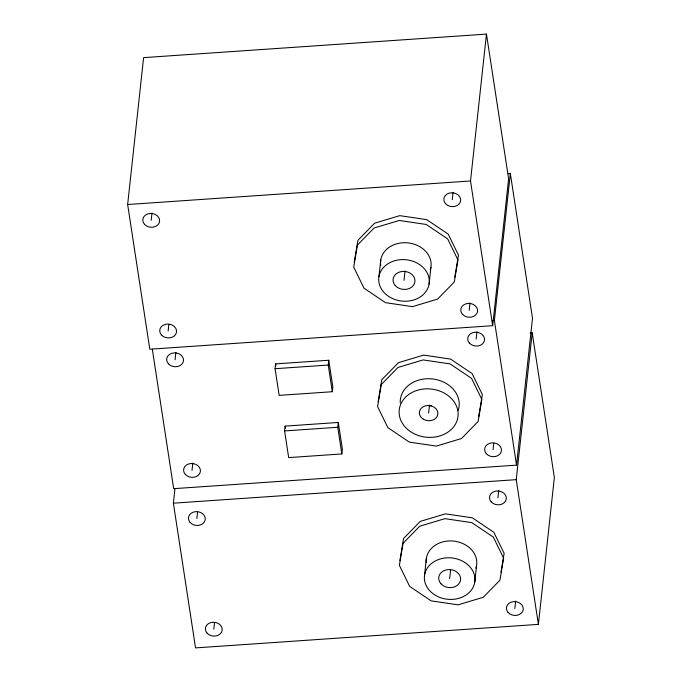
<?xml version="1.0" encoding="UTF-8"?>
<svg xmlns="http://www.w3.org/2000/svg" width="682" height="682" viewBox="0 0 682 682"><rect width="100%" height="100%" fill="white"/><g stroke="black" fill="none" stroke-linecap="round" stroke-linejoin="round"><path stroke-width="1.02" d="M127.645 204.515L143.604 57.629L486.462 34.1L508.619 178.812L492.668 325.689L149.801 349.227L127.645 204.515L470.512 180.977L486.462 34.1M151.199 220.363L152.001 212.963M168.139 330.992L168.829 324.649M175.078 359.806L175.879 352.415M530.076 332.918L532.199 332.773L554.355 477.485L538.396 624.371L195.538 647.9L173.381 503.188L174.984 488.397M192.017 470.435L192.818 463.035M196.859 518.559L197.55 512.216M213.798 629.179L214.48 622.837M275.076 368.706L275.596 363.89L328.758 360.241L332.842 386.907L332.322 391.724L279.16 395.372L275.076 368.706L328.238 365.058L328.758 360.241M284.599 430.93L285.127 426.114L338.289 422.465L342.373 449.14L341.844 453.948L288.682 457.596L284.599 430.93L337.76 427.282L338.289 422.465M378.936 276.704L380.769 259.851M404.008 280.413L405.04 270.933M429.08 284.121A25.353 20.767 6.2 0 0 394.443 260.814A25.353 20.767 6.2 0 0 388.501 296.312A25.353 20.767 6.2 0 0 429.08 284.121L430.913 267.267M428.62 413.122L429.498 405.031M452.251 199.698L453.053 192.307M424.588 574.9L426.421 558.047M469.19 310.327L469.992 302.927M449.66 578.609L450.58 570.178M476.13 339.15L476.931 331.75M152.325 349.201L173.68 488.67L516.547 465.141L494.382 320.429L510.341 173.543L508.218 173.688M474.74 582.317A25.353 20.767 6.2 0 0 440.095 559.001A25.353 20.767 6.2 0 0 434.161 594.499A25.353 20.767 6.2 0 0 474.74 582.317L476.565 565.463M493.06 449.77L493.751 443.428M497.903 497.894L498.713 490.494M516.547 465.141L532.497 318.255L510.341 173.543M538.396 624.371L516.24 479.659L532.199 332.773M514.842 608.514L515.643 601.123M354.239 262.323L357.922 240.294L374.589 223.21L399.763 215.648L426.71 219.638L448.202 234.097L458.483 255.17L454.8 277.19M378.118 401.766L381.801 379.746L398.467 362.662L423.641 355.1L450.589 359.082L472.08 373.548L482.362 394.614L478.679 416.634M399.899 560.51L403.582 538.49L420.248 521.406L445.423 513.844L472.362 517.826L493.853 532.292L504.134 553.358L501.679 568.038M500.98 572.241L501.33 570.135M492.259 320.574L494.382 320.429M173.381 503.188L516.24 479.659M470.512 180.977L492.668 325.689M328.238 365.058L332.322 391.724M337.76 427.282L341.844 453.948M275.596 363.89L275.912 365.944M285.127 426.114L285.443 428.168M380.735 265.281A25.353 20.767 6.2 0 1 407.623 242.86A25.353 20.767 6.2 0 1 430.248 269.91M426.276 562.573A25.353 20.767 6.2 0 1 453.82 541.116A25.353 20.767 6.2 0 1 475.908 568.106M431.408 405.799A9.292 7.613 6.2 0 1 428.987 405.696M400.24 402.9A29.556 24.211 6.2 0 1 433.07 379.022A29.556 24.211 6.2 0 1 458.176 410.411M357.402 245.111L353.719 267.139L364 288.205L385.492 302.663L412.44 306.653L437.614 299.091L454.272 282.007L457.954 259.978L447.673 238.913L426.182 224.455L399.243 220.465L374.068 228.027L357.402 245.111M381.281 384.554L377.598 406.583L387.879 427.648L409.37 442.115L436.318 446.096L461.492 438.535L478.15 421.45L481.833 399.43L471.552 378.365L450.06 363.898L423.121 359.917L397.938 367.479L381.281 384.554M403.062 543.307L399.379 565.327L409.66 586.392L431.152 600.859L458.091 604.84L483.265 597.279L499.932 580.203L503.614 558.174L493.333 537.109L471.842 522.642L444.894 518.661L419.72 526.223L403.062 543.307M144.49 224.318A8.448 6.922 6.2 0 0 158.974 223.321A8.448 6.922 6.2 0 0 150.142 213.449A8.448 6.922 6.2 0 0 144.49 224.318M445.534 203.654A8.448 6.922 6.2 0 0 460.018 202.656A8.448 6.922 6.2 0 0 451.194 192.784A8.448 6.922 6.2 0 0 445.534 203.654M462.473 314.283A8.448 6.922 6.2 0 0 476.957 313.285A8.448 6.922 6.2 0 0 468.125 303.413A8.448 6.922 6.2 0 0 462.473 314.283M161.429 334.939A8.448 6.922 6.2 0 0 175.913 333.95A8.448 6.922 6.2 0 0 167.081 324.078A8.448 6.922 6.2 0 0 161.429 334.939M395.279 285.553A10.98 8.994 6.2 0 0 414.11 284.266A10.98 8.994 6.2 0 0 402.627 271.427A10.98 8.994 6.2 0 0 395.279 285.553M207.081 633.135A8.448 6.922 6.2 0 0 221.565 632.137A8.448 6.922 6.2 0 0 212.733 622.265A8.448 6.922 6.2 0 0 207.081 633.135M508.133 612.47A8.448 6.922 6.2 0 0 522.617 611.473A8.448 6.922 6.2 0 0 513.785 601.601A8.448 6.922 6.2 0 0 508.133 612.47M491.193 501.85A8.448 6.922 6.2 0 0 505.677 500.852A8.448 6.922 6.2 0 0 496.846 490.98A8.448 6.922 6.2 0 0 491.193 501.85M190.142 522.506A8.448 6.922 6.2 0 0 204.626 521.517A8.448 6.922 6.2 0 0 195.802 511.645A8.448 6.922 6.2 0 0 190.142 522.506M440.939 583.749A10.98 8.994 6.2 0 0 459.77 582.454A10.98 8.994 6.2 0 0 448.287 569.615A10.98 8.994 6.2 0 0 440.939 583.749M168.369 363.762A8.448 6.922 6.2 0 0 182.853 362.773A8.448 6.922 6.2 0 0 174.021 352.892A8.448 6.922 6.2 0 0 168.369 363.762M185.299 474.391A8.448 6.922 6.2 0 0 199.783 473.393A8.448 6.922 6.2 0 0 190.96 463.521A8.448 6.922 6.2 0 0 185.299 474.391M469.412 343.097A8.448 6.922 6.2 0 0 483.896 342.108A8.448 6.922 6.2 0 0 475.064 332.236A8.448 6.922 6.2 0 0 469.412 343.097M486.351 453.726A8.448 6.922 6.2 0 0 500.835 452.729A8.448 6.922 6.2 0 0 492.003 442.857A8.448 6.922 6.2 0 0 486.351 453.726M422.934 418.944A9.292 7.613 6.2 0 0 437.801 414.477A9.292 7.613 6.2 0 0 425.108 405.935A9.292 7.613 6.2 0 0 422.934 418.944M410.538 431.655A29.556 24.211 6.2 0 0 457.844 417.444A29.556 24.211 6.2 0 0 417.461 390.266A29.556 24.211 6.2 0 0 410.538 431.655"/></g></svg>
